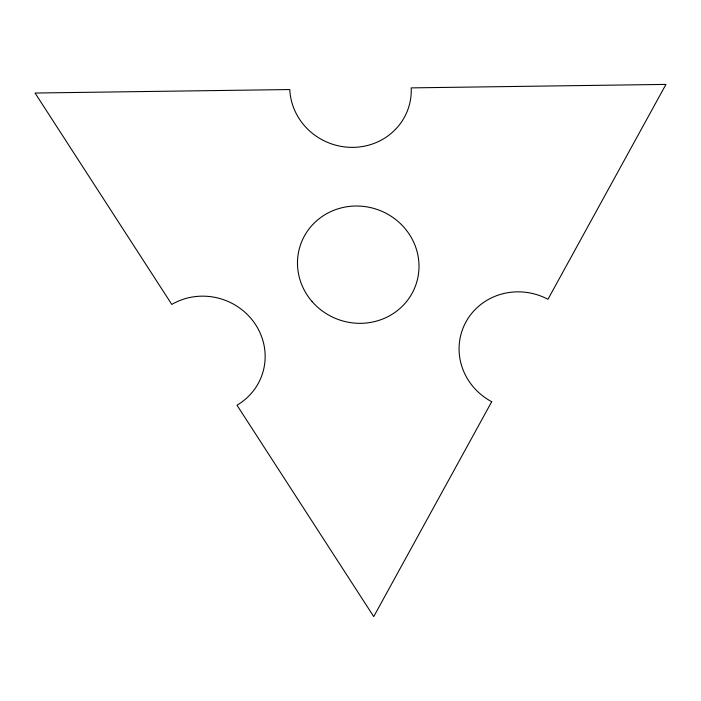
<?xml version="1.0" encoding="UTF-8"?>
<svg xmlns="http://www.w3.org/2000/svg" width="701" height="701" viewBox="0 0 701 701"><rect width="100%" height="100%" fill="white"/><g stroke="black" fill="none" stroke-linecap="round" stroke-linejoin="round"><path stroke-width="1.05" d="M491.716 401.708L373.729 616.6L236.982 405.196A61.057 58.358 19.4 0 0 255.672 324.765A61.057 58.358 19.4 0 0 171.798 304.436L35.05 93.031L289.793 89.544A61.057 58.358 19.4 0 0 353.085 147.368A61.057 58.358 19.4 0 0 411.207 87.879L665.95 84.4L547.954 299.292A61.057 58.358 19.4 0 0 465.972 321.89A61.057 58.358 19.4 0 0 491.716 401.708M312.12 301.588A61.057 58.358 19.4 0 0 415.562 285.701A61.057 58.358 19.4 0 0 347.048 206.734A61.057 58.358 19.4 0 0 312.12 301.588"/></g></svg>
